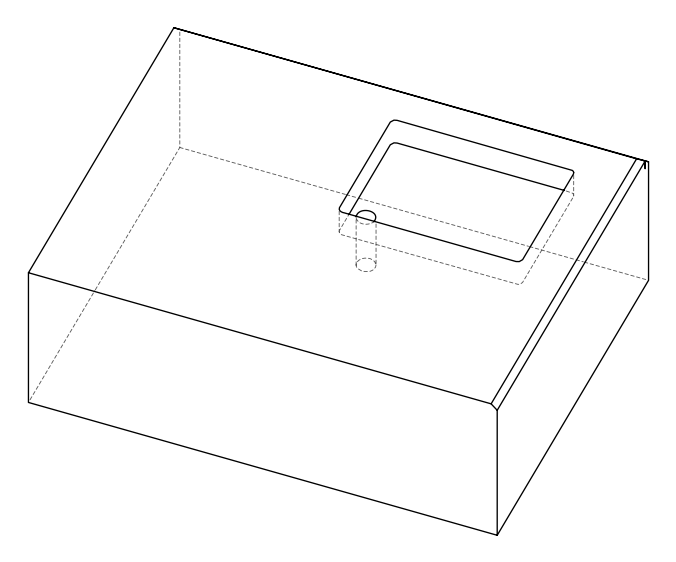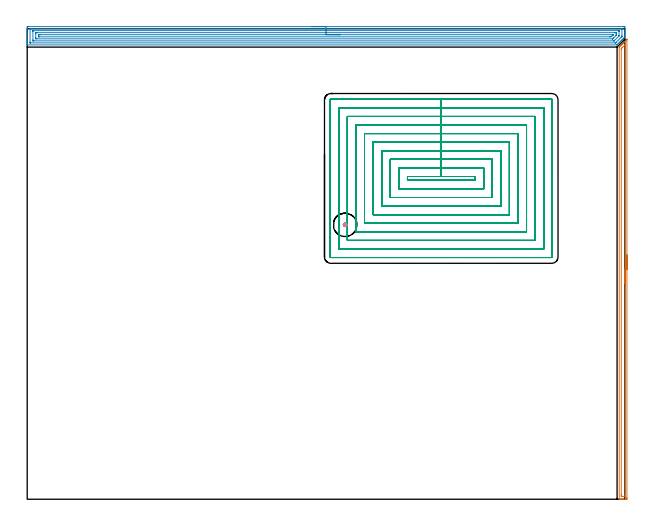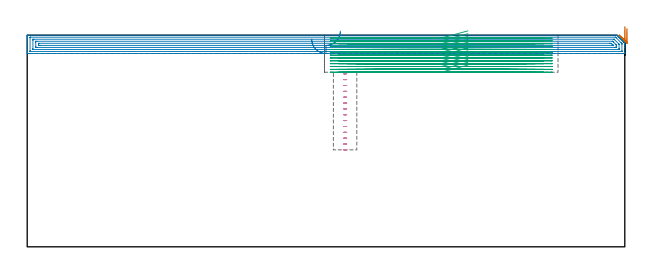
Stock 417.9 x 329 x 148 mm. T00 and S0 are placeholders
(PLAN: 4 operations, 2 tool changes, 107.5 min)
(1 AREA_MILL | FG_CHAMFER_SURFACE | UGT0205_001 | 5.3 min | 4741 mm3)
(2 AREA_MILL_1 | FG_CHAMFER_SURFACE_1 | UGT0205_001 | 16.91 min | 34130 mm3)
(3 MILL_RECTANGULAR_POCKET | POCKET_RECTANGULAR_STRAIGHT | NXT0201_009 | Follow Part, ap 2, ae 75% | 84.65 min | 501686 mm3)
(4 MILL_BLIND_HOLE_FROM_SOLID_MATERIAL | STEP1POCKET | UGT0201_132 | Spiral | 0.65 min | 11444 mm3)
(TOOL UGT0205_001 | Chamfer Mill 20 x 3 x 45 deg. | D20 FL50 Z2)
(TOOL NXT0201_009 | ENDMILL 8mm [2P460-0800-NA 1630] | D8 FL26 Z6)
(TOOL UGT0201_132 | Carbide End Mill 14.0 | D14 FL30 Z4)
(OP 1 AREA_MILL)
G17 G21 G94 G90
T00 M6
G54
G17 G0 G90 X419.4 Y170.8 S1061 M3
G43 Z158. H0
Z152.6
G94 G1 Y170.762 Z151.728 F250.
Y170.648 Z150.864
Y170.459 Z150.012
Y170.197 Z149.18
Y169.863 Z148.374
Y169.46 Z147.6
Y168.992 Z146.864
Y168.46 Z146.172
Y167.871 Z145.529
Y167.228 Z144.94
Y166.536 Z144.409
Y165.8 Z143.94
Y165.026 Z143.537
Y164.22 Z143.203
Y163.388 Z142.941
Y162.536 Z142.752
Y161.672 Z142.638
Y160.8 Z142.6
Y1.004
X419.399 Y0.605 Z142.601
X419.394 Y0.118 Z142.603
X419.391 Y0.009 Z142.605
X418.91 Y0. Z143.085
X417.142 Z144.852
X416.573 Z145.424
X416.258 Z145.738
X415.689 Z146.307
X415.374 Z146.621
X414.761 Z147.239
X414.349 Z147.65
X414.017 Z147.974
X414.003 Y0.008 Z147.988
X414. Y0.159 Z148.
Y316.086
X414.004 Y316.196 Z147.989
X414.013 Y316.21 Z147.98
X414.173 Y316.373 Z147.826
X414.332 Y316.532 Z147.667
X414.49 Y316.691 Z147.507
X414.932 Y317.132 Z147.068
X415.224 Y317.425 Z146.775
X415.374 Y317.575 Z146.623
X415.805 Y318.005 Z146.195
X416.117 Y318.317 Z145.882
X416.258 Y318.46 Z145.739
X416.665 Y318.865 Z145.335
X416.712 Y318.912 Z145.288
X417.009 Y319.21 Z144.99
X417.142 Y319.344 Z144.854
X417.525 Y319.725 Z144.475
X417.646 Y319.846 Z144.354
X417.901 Y320.102 Z144.097
X418.026 Y320.228 Z143.97
X418.386 Y320.586 Z143.614
X418.556 Y320.756 Z143.444
X418.794 Y320.995 Z143.205
X418.91 Y321.112 Z143.086
X419.246 Y321.446 Z142.754
X419.353 Y321.553 Z142.647
X419.391 Y321.589 Z142.608
X419.397 Y321.59 Z142.603
X419.4 Y321.589 Z142.6
Y160.8
X417.986 Z144.014
X417.985 Y2.177 Z144.015
X417.984 Y2.071 Z144.016
X417.981 Y2.019 Z144.019
X417.98 Y2.013 Z144.02
X417.966 Y2.009 Z144.034
X417.915 Y2.005 Z144.085
X417.528 Y2.001 Z144.472
X415.759 Y2.002 Z146.241
X415.532 Y2.007 Z146.468
X415.432 Y2.01 Z146.568
X415.416 Y2.347 Z146.584
X415.415 Y2.39 Z146.585
X415.414 Y3.242 Z146.586
X415.415 Y314.706 Z146.585
X415.416 Y314.747 Z146.584
X415.427 Y315.165 Z146.573
X415.633 Y315.378 Z146.367
X415.89 Y315.64 Z146.11
X417.762 Y317.512 Z144.238
X417.852 Y317.6 Z144.148
X417.942 Y317.685 Z144.058
X417.975 Y317.714 Z144.025
X417.984 Y317.467 Z144.016
X417.985 Y317.425 Z144.015
X417.986 Y160.8 Z144.014
Y159.928 Z144.052
Y159.064 Z144.166
Y158.212 Z144.355
Y157.38 Z144.617
Y156.574 Z144.951
Y155.8 Z145.354
Y155.064 Z145.823
Y154.372 Z146.354
Y153.729 Z146.943
Y153.14 Z147.586
Y152.608 Z148.278
Y152.14 Z149.014
Y151.737 Z149.788
Y151.403 Z150.594
Y151.141 Z151.426
Y150.952 Z152.278
Y150.838 Z153.143
Y150.8 Z154.014
G0 Z158.
M5
M2
(OP 2 AREA_MILL_1)
G17 G21 G94 G90
T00 M6
G54
G17 G0 G90 X198.95 Y330.5 S1061 M3
G43 Z158. H0
Z145.2
G94 G1 X198.988 Z144.328 F250.
X199.102 Z143.463
X199.291 Z142.612
X199.553 Z141.78
X199.887 Z140.974
X200.29 Z140.2
X200.758 Z139.464
X201.29 Z138.772
X201.879 Z138.129
X202.522 Z137.54
X203.214 Z137.008
X203.95 Z136.54
X204.724 Z136.137
X205.53 Z135.803
X206.362 Z135.541
X207.214 Z135.352
X208.078 Z135.238
X208.95 Z135.2
X416.669
X417.272 Y330.499 Z135.201
X417.868 Y330.494 Z135.204
X417.893 Y330.492 Z135.206
X417.9 Y329.899 Z135.798
Y326.33 Z139.364
Y324.908 Z140.789
Y324.546 Z141.149
Y323.823 Z141.877
Y323.527 Z142.172
Y323.256 Z142.437
X417.899 Y323.121 Z142.568
X417.89 Y323.097 Z142.592
X417.871 Y323.066 Z142.623
X417.719 Y322.918 Z142.78
X417.564 Y322.762 Z142.933
X417.408 Y322.607 Z143.091
X417.272 Y322.471 Z143.227
X417.118 Y322.316 Z143.379
X416.963 Y322.162 Z143.536
X416.825 Y322.024 Z143.674
X416.672 Y321.87 Z143.826
X416.518 Y321.716 Z143.981
X416.378 Y321.577 Z144.121
X416.226 Y321.424 Z144.272
X416.072 Y321.271 Z144.426
X415.931 Y321.129 Z144.568
X415.78 Y320.978 Z144.718
X415.627 Y320.826 Z144.871
X415.484 Y320.682 Z145.015
X415.334 Y320.531 Z145.164
X415.182 Y320.381 Z145.317
X415.036 Y320.235 Z145.462
X414.888 Y320.085 Z145.61
X414.737 Y319.936 Z145.762
X414.589 Y319.788 Z145.909
X414.442 Y319.639 Z146.056
X414.292 Y319.491 Z146.207
X414.142 Y319.341 Z146.356
X413.995 Y319.193 Z146.502
X413.847 Y319.046 Z146.652
X413.695 Y318.894 Z146.803
X413.549 Y318.747 Z146.948
X413.402 Y318.601 Z147.097
X413.248 Y318.447 Z147.251
X413.103 Y318.301 Z147.394
X412.957 Y318.156 Z147.542
X412.801 Y318. Z147.698
X412.575 Y317.777 Z147.92
X412.495 Y317.703 Z147.989
X412.354 Y317.7 Z148.
X0.181
X0.01 Y317.703 Z147.988
X0.007 Y317.76 Z147.931
X0. Y318.187 Z147.512
Y318.47 Z147.23
Y319.193 Z146.502
Y320.447 Z145.25
Y321.87 Z143.826
Y329.634 Z136.064
X0.002 Y329.899 Z135.799
X0.007 Y330.492 Z135.206
X0.032 Y330.494 Z135.204
X0.628 Y330.5 Z135.2
X208.95
Y329.086 Z136.614
X415.563
X415.721 Y329.084 Z136.616
X415.826 Y329.081 Z136.619
X415.891 Y329.077 Z136.623
X415.894 Y329.065 Z136.635
X415.897 Y329.007 Z136.693
X415.9 Y328.591 Z137.109
X415.899 Y324.131 Z141.569
X415.893 Y323.654 Z142.046
X415.89 Y323.552 Z142.148
X415.826 Y323.483 Z142.217
X415.743 Y323.395 Z142.305
X415.484 Y323.133 Z142.567
X415.298 Y322.947 Z142.753
X411.907 Y319.557 Z146.143
X411.725 Y319.375 Z146.325
X411.538 Y319.193 Z146.507
X411.478 Y319.14 Z146.56
X411.433 Y319.121 Z146.579
X411.33 Y319.118 Z146.582
X411.172 Y319.115 Z146.585
X2.337 Y319.114 Z146.586
X2.179 Y319.116 Z146.584
X2.074 Y319.119 Z146.581
X2.009 Y319.123 Z146.577
X2.006 Y319.135 Z146.565
X2.003 Y319.193 Z146.507
X2. Y319.609 Z146.091
Y328.53 Z137.17
X2.003 Y329.007 Z136.693
X2.006 Y329.058 Z136.642
X2.009 Y329.078 Z136.622
X2.1 Y329.081 Z136.619
X2.258 Y329.085 Z136.615
X2.337 Y329.086 Z136.614
X2.417
X208.95
Y327.672 Z138.028
X413.246 Y327.671 Z138.029
X413.695 Y327.669 Z138.031
X413.845 Y327.667 Z138.033
X413.89 Y327.665 Z138.035
X413.894 Y327.563 Z138.137
X413.898 Y327.427 Z138.273
X413.899 Y327.223 Z138.477
X413.9 Y327.018 Z138.682
X413.899 Y324.343 Z141.357
X413.894 Y324.138 Z141.562
X413.89 Y324.004 Z141.696
X413.839 Y323.948 Z141.752
X413.695 Y323.795 Z141.905
X410.878 Y320.978 Z144.722
X410.497 Y320.601 Z145.099
X410.439 Y320.548 Z145.152
X410.423 Y320.535 Z145.165
X410.4 Y320.533 Z145.167
X410.344 Y320.531 Z145.169
X410.119 Y320.529 Z145.171
X4.654
X4.205 Y320.531 Z145.169
X4.055 Y320.533 Z145.167
X4.01 Y320.535 Z145.165
X4.006 Y320.637 Z145.063
X4.002 Y320.773 Z144.927
X4.001 Y320.978 Z144.722
X4. Y321.182 Z144.518
X4.001 Y327.223 Z138.477
X4.002 Y327.425 Z138.275
X4.01 Y327.63 Z138.07
X4.017 Y327.665 Z138.035
X4.037 Y327.667 Z138.033
X4.092 Y327.67 Z138.03
X4.205 Y327.671 Z138.029
X208.95 Y327.672 Z138.028
Y326.257 Z139.443
X411.086
X411.843 Y326.252 Z139.448
X411.882 Y326.251 Z139.449
X411.89 Y326.212 Z139.488
X411.895 Y326.103 Z139.597
X411.898 Y325.884 Z139.816
X411.9 Y325.445 Z140.255
Y324.554 Z141.146
X411.899 Y324.546 Z141.154
X411.879 Y324.439 Z141.261
X411.796 Y324.352 Z141.348
X411.668 Y324.219 Z141.481
X410.119 Y322.668 Z143.032
X409.719 Y322.269 Z143.431
X409.551 Y322.105 Z143.595
X409.416 Y321.976 Z143.724
X409.375 Y321.949 Z143.751
X409.327 Y321.947 Z143.753
X409.225 Y321.944 Z143.756
X409.152 Y321.943 Z143.757
X6.814
X6.057 Y321.948 Z143.752
X6.018 Y321.949 Z143.751
X6.01 Y321.988 Z143.712
X6.005 Y322.097 Z143.603
X6.002 Y322.316 Z143.384
X6. Y322.755 Z142.945
Y325.431 Z140.269
X6.002 Y325.881 Z139.819
X6.005 Y326.102 Z139.598
X6.01 Y326.212 Z139.488
X6.02 Y326.251 Z139.449
X6.071 Y326.253 Z139.447
X6.887 Y326.257 Z139.443
X6.96
X208.95
Y324.843 Z140.857
X409.225
X409.823 Y324.841 Z140.859
X409.825 Y324.84 Z140.86
X409.827 Y324.837 Z140.863
X409.545 Y324.546 Z141.154
X409.386 Y324.385 Z141.315
X409.225 Y324.223 Z141.477
X408.939 Y323.939 Z141.761
X408.65 Y323.654 Z142.046
X408.488 Y323.498 Z142.202
X408.331 Y323.364 Z142.336
X407.732 Y323.359 Z142.341
X407.437 Y323.358 Z142.342
X8.675
X8.074 Y323.361 Z142.339
X8.027 Y323.364 Z142.336
X8.01 Y323.371 Z142.329
X8.004 Y323.432 Z142.268
X8.002 Y323.654 Z142.046
X8. Y324.327 Z141.373
X8.001 Y324.546 Z141.154
X8.003 Y324.714 Z140.986
X8.007 Y324.798 Z140.902
X8.01 Y324.834 Z140.866
X8.08 Y324.836 Z140.864
X8.379 Y324.841 Z140.859
X8.675 Y324.843 Z140.857
X9.271
X208.95
X209.822 Z140.895
X210.687 Z141.009
X211.538 Z141.198
X212.37 Z141.46
X213.176 Z141.794
X213.95 Z142.197
X214.686 Z142.665
X215.378 Z143.196
X216.021 Z143.786
X216.61 Z144.429
X217.142 Z145.121
X217.61 Z145.857
X218.013 Z146.631
X218.347 Z147.437
X218.609 Z148.269
X218.798 Z149.12
X218.912 Z149.985
X218.95 Z150.857
G0 Z158.
M5
M2
(OP 3 MILL_RECTANGULAR_POCKET)
G17 G21 G94 G90
T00 M6
G54
G17 G0 G90 X308.182 Y225.7 S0 M3
G43 Z158. H1
Z151.
G94 G1 X289.55 Z146.008 F250.
X265.9 F500.
Y223.
X313.2
Y225.7
X289.55
Y231.7
X259.9
Y217.
X319.2
Y231.7
X289.55
Y237.7
X253.9
Y211.
X325.2
Y237.7
X289.55
Y243.7
X247.9
Y205.
X331.2
Y243.7
X289.55
Y249.7
X241.9
Y199.
X337.2
Y249.7
X289.55
Y255.7
X235.9
Y193.
X343.2
Y255.7
X289.55
Y261.7
X229.9
Y187.
X349.2
Y261.7
X289.55
Y267.7
X223.9
Y181.
X355.2
Y267.7
X289.55
Y273.7
X217.9
Y175.
X361.2
Y273.7
X289.55
Y279.7
X212.3
G3 X211.9 Y279.3 R0.4
G1 Y169.4
G3 X212.3 Y169. R0.4
G1 X366.8
G3 X367.2 Y169.4 R0.4
G1 Y279.3
G3 X366.8 Y279.7 R0.4
G1 X289.55
X288.55
G0 X308.182 Y225.7 Z149.008
G1 X289.55 Z144.015 F250.
X265.9 F500.
Y223.
X313.2
Y225.7
X289.55
Y231.7
X259.9
Y217.
X319.2
Y231.7
X289.55
Y237.7
X253.9
Y211.
X325.2
Y237.7
X289.55
Y243.7
X247.9
Y205.
X331.2
Y243.7
X289.55
Y249.7
X241.9
Y199.
X337.2
Y249.7
X289.55
Y255.7
X235.9
Y193.
X343.2
Y255.7
X289.55
Y261.7
X229.9
Y187.
X349.2
Y261.7
X289.55
Y267.7
X223.9
Y181.
X355.2
Y267.7
X289.55
Y273.7
X217.9
Y175.
X361.2
Y273.7
X289.55
Y279.7
X212.3
G3 X211.9 Y279.3 R0.4
G1 Y169.4
G3 X212.3 Y169. R0.4
G1 X366.8
G3 X367.2 Y169.4 R0.4
G1 Y279.3
G3 X366.8 Y279.7 R0.4
G1 X289.55
X288.55
G0 X308.182 Y225.7 Z147.015
G1 X289.55 Z142.023 F250.
X265.9 F500.
Y223.
X313.2
Y225.7
X289.55
Y231.7
X259.9
Y217.
X319.2
Y231.7
X289.55
Y237.7
X253.9
Y211.
X325.2
Y237.7
X289.55
Y243.7
X247.9
Y205.
X331.2
Y243.7
X289.55
Y249.7
X241.9
Y199.
X337.2
Y249.7
X289.55
Y255.7
X235.9
Y193.
X343.2
Y255.7
X289.55
Y261.7
X229.9
Y187.
X349.2
Y261.7
X289.55
Y267.7
X223.9
Y181.
X355.2
Y267.7
X289.55
Y273.7
X217.9
Y175.
X361.2
Y273.7
X289.55
Y279.7
X212.3
G3 X211.9 Y279.3 R0.4
G1 Y169.4
G3 X212.3 Y169. R0.4
G1 X366.8
G3 X367.2 Y169.4 R0.4
G1 Y279.3
G3 X366.8 Y279.7 R0.4
G1 X289.55
X288.55
G0 X308.182 Y225.7 Z145.023
G1 X289.55 Z140.031 F250.
X265.9 F500.
Y223.
X313.2
Y225.7
X289.55
Y231.7
X259.9
Y217.
X319.2
Y231.7
X289.55
Y237.7
X253.9
Y211.
X325.2
Y237.7
X289.55
Y243.7
X247.9
Y205.
X331.2
Y243.7
X289.55
Y249.7
X241.9
Y199.
X337.2
Y249.7
X289.55
Y255.7
X235.9
Y193.
X343.2
Y255.7
X289.55
Y261.7
X229.9
Y187.
X349.2
Y261.7
X289.55
Y267.7
X223.9
Y181.
X355.2
Y267.7
X289.55
Y273.7
X217.9
Y175.
X361.2
Y273.7
X289.55
Y279.7
X212.3
G3 X211.9 Y279.3 R0.4
G1 Y169.4
G3 X212.3 Y169. R0.4
G1 X366.8
G3 X367.2 Y169.4 R0.4
G1 Y279.3
G3 X366.8 Y279.7 R0.4
G1 X289.55
X288.55
G0 X308.182 Y225.7 Z143.031
G1 X289.55 Z138.038 F250.
X265.9 F500.
Y223.
X313.2
Y225.7
X289.55
Y231.7
X259.9
Y217.
X319.2
Y231.7
X289.55
Y237.7
X253.9
Y211.
X325.2
Y237.7
X289.55
Y243.7
X247.9
Y205.
X331.2
Y243.7
X289.55
Y249.7
X241.9
Y199.
X337.2
Y249.7
X289.55
Y255.7
X235.9
Y193.
X343.2
Y255.7
X289.55
Y261.7
X229.9
Y187.
X349.2
Y261.7
X289.55
Y267.7
X223.9
Y181.
X355.2
Y267.7
X289.55
Y273.7
X217.9
Y175.
X361.2
Y273.7
X289.55
Y279.7
X212.3
G3 X211.9 Y279.3 R0.4
G1 Y169.4
G3 X212.3 Y169. R0.4
G1 X366.8
G3 X367.2 Y169.4 R0.4
G1 Y279.3
G3 X366.8 Y279.7 R0.4
G1 X289.55
X288.55
G0 X308.182 Y225.7 Z141.038
G1 X289.55 Z136.046 F250.
X265.9 F500.
Y223.
X313.2
Y225.7
X289.55
Y231.7
X259.9
Y217.
X319.2
Y231.7
X289.55
Y237.7
X253.9
Y211.
X325.2
Y237.7
X289.55
Y243.7
X247.9
Y205.
X331.2
Y243.7
X289.55
Y249.7
X241.9
Y199.
X337.2
Y249.7
X289.55
Y255.7
X235.9
Y193.
X343.2
Y255.7
X289.55
Y261.7
X229.9
Y187.
X349.2
Y261.7
X289.55
Y267.7
X223.9
Y181.
X355.2
Y267.7
X289.55
Y273.7
X217.9
Y175.
X361.2
Y273.7
X289.55
Y279.7
X212.3
G3 X211.9 Y279.3 R0.4
G1 Y169.4
G3 X212.3 Y169. R0.4
G1 X366.8
G3 X367.2 Y169.4 R0.4
G1 Y279.3
G3 X366.8 Y279.7 R0.4
G1 X289.55
X288.55
G0 X308.182 Y225.7 Z139.046
G1 X289.55 Z134.054 F250.
X265.9 F500.
Y223.
X313.2
Y225.7
X289.55
Y231.7
X259.9
Y217.
X319.2
Y231.7
X289.55
Y237.7
X253.9
Y211.
X325.2
Y237.7
X289.55
Y243.7
X247.9
Y205.
X331.2
Y243.7
X289.55
Y249.7
X241.9
Y199.
X337.2
Y249.7
X289.55
Y255.7
X235.9
Y193.
X343.2
Y255.7
X289.55
Y261.7
X229.9
Y187.
X349.2
Y261.7
X289.55
Y267.7
X223.9
Y181.
X355.2
Y267.7
X289.55
Y273.7
X217.9
Y175.
X361.2
Y273.7
X289.55
Y279.7
X212.3
G3 X211.9 Y279.3 R0.4
G1 Y169.4
G3 X212.3 Y169. R0.4
G1 X366.8
G3 X367.2 Y169.4 R0.4
G1 Y279.3
G3 X366.8 Y279.7 R0.4
G1 X289.55
X288.55
G0 X308.182 Y225.7 Z137.054
G1 X289.55 Z132.062 F250.
X265.9 F500.
Y223.
X313.2
Y225.7
X289.55
Y231.7
X259.9
Y217.
X319.2
Y231.7
X289.55
Y237.7
X253.9
Y211.
X325.2
Y237.7
X289.55
Y243.7
X247.9
Y205.
X331.2
Y243.7
X289.55
Y249.7
X241.9
Y199.
X337.2
Y249.7
X289.55
Y255.7
X235.9
Y193.
X343.2
Y255.7
X289.55
Y261.7
X229.9
Y187.
X349.2
Y261.7
X289.55
Y267.7
X223.9
Y181.
X355.2
Y267.7
X289.55
Y273.7
X217.9
Y175.
X361.2
Y273.7
X289.55
Y279.7
X212.3
G3 X211.9 Y279.3 R0.4
G1 Y169.4
G3 X212.3 Y169. R0.4
G1 X366.8
G3 X367.2 Y169.4 R0.4
G1 Y279.3
G3 X366.8 Y279.7 R0.4
G1 X289.55
X288.55
G0 X308.182 Y225.7 Z135.062
G1 X289.55 Z130.069 F250.
X265.9 F500.
Y223.
X313.2
Y225.7
X289.55
Y231.7
X259.9
Y217.
X319.2
Y231.7
X289.55
Y237.7
X253.9
Y211.
X325.2
Y237.7
X289.55
Y243.7
X247.9
Y205.
X331.2
Y243.7
X289.55
Y249.7
X241.9
Y199.
X337.2
Y249.7
X289.55
Y255.7
X235.9
Y193.
X343.2
Y255.7
X289.55
Y261.7
X229.9
Y187.
X349.2
Y261.7
X289.55
Y267.7
X223.9
Y181.
X355.2
Y267.7
X289.55
Y273.7
X217.9
Y175.
X361.2
Y273.7
X289.55
Y279.7
X212.3
G3 X211.9 Y279.3 R0.4
G1 Y169.4
G3 X212.3 Y169. R0.4
G1 X366.8
G3 X367.2 Y169.4 R0.4
G1 Y279.3
G3 X366.8 Y279.7 R0.4
G1 X289.55
X288.55
G0 X308.182 Y225.7 Z133.069
G1 X289.55 Z128.077 F250.
X265.9 F500.
Y223.
X313.2
Y225.7
X289.55
Y231.7
X259.9
Y217.
X319.2
Y231.7
X289.55
Y237.7
X253.9
Y211.
X325.2
Y237.7
X289.55
Y243.7
X247.9
Y205.
X331.2
Y243.7
X289.55
Y249.7
X241.9
Y199.
X337.2
Y249.7
X289.55
Y255.7
X235.9
Y193.
X343.2
Y255.7
X289.55
Y261.7
X229.9
Y187.
X349.2
Y261.7
X289.55
Y267.7
X223.9
Y181.
X355.2
Y267.7
X289.55
Y273.7
X217.9
Y175.
X361.2
Y273.7
X289.55
Y279.7
X212.3
G3 X211.9 Y279.3 R0.4
G1 Y169.4
G3 X212.3 Y169. R0.4
G1 X366.8
G3 X367.2 Y169.4 R0.4
G1 Y279.3
G3 X366.8 Y279.7 R0.4
G1 X289.55
X288.55
G0 X308.182 Y225.7 Z131.077
G1 X289.55 Z126.085 F250.
X265.9 F500.
Y223.
X313.2
Y225.7
X289.55
Y231.7
X259.9
Y217.
X319.2
Y231.7
X289.55
Y237.7
X253.9
Y211.
X325.2
Y237.7
X289.55
Y243.7
X247.9
Y205.
X331.2
Y243.7
X289.55
Y249.7
X241.9
Y199.
X337.2
Y249.7
X289.55
Y255.7
X235.9
Y193.
X343.2
Y255.7
X289.55
Y261.7
X229.9
Y187.
X349.2
Y261.7
X289.55
Y267.7
X223.9
Y181.
X355.2
Y267.7
X289.55
Y273.7
X217.9
Y175.
X361.2
Y273.7
X289.55
Y279.7
X212.3
G3 X211.9 Y279.3 R0.4
G1 Y169.4
G3 X212.3 Y169. R0.4
G1 X366.8
G3 X367.2 Y169.4 R0.4
G1 Y279.3
G3 X366.8 Y279.7 R0.4
G1 X289.55
X288.55
G0 X308.182 Y225.7 Z129.085
G1 X289.55 Z124.092 F250.
X265.9 F500.
Y223.
X313.2
Y225.7
X289.55
Y231.7
X259.9
Y217.
X319.2
Y231.7
X289.55
Y237.7
X253.9
Y211.
X325.2
Y237.7
X289.55
Y243.7
X247.9
Y205.
X331.2
Y243.7
X289.55
Y249.7
X241.9
Y199.
X337.2
Y249.7
X289.55
Y255.7
X235.9
Y193.
X343.2
Y255.7
X289.55
Y261.7
X229.9
Y187.
X349.2
Y261.7
X289.55
Y267.7
X223.9
Y181.
X355.2
Y267.7
X289.55
Y273.7
X217.9
Y175.
X361.2
Y273.7
X289.55
Y279.7
X212.3
G3 X211.9 Y279.3 R0.4
G1 Y169.4
G3 X212.3 Y169. R0.4
G1 X366.8
G3 X367.2 Y169.4 R0.4
G1 Y279.3
G3 X366.8 Y279.7 R0.4
G1 X289.55
X288.55
G0 X308.182 Y225.7 Z127.092
G1 X289.55 Z122.1 F250.
X265.9 F500.
Y223.
X313.2
Y225.7
X289.55
Y231.7
X259.9
Y217.
X319.2
Y231.7
X289.55
Y237.7
X253.9
Y211.
X325.2
Y237.7
X289.55
Y243.7
X247.9
Y205.
X331.2
Y243.7
X289.55
Y249.7
X241.9
Y199.
X337.2
Y249.7
X289.55
Y255.7
X235.9
Y193.
X343.2
Y255.7
X289.55
Y261.7
X229.9
Y187.
X349.2
Y261.7
X289.55
Y267.7
X223.9
Y181.
X355.2
Y267.7
X289.55
Y273.7
X217.9
Y175.
X361.2
Y273.7
X289.55
Y279.7
X212.3
G3 X211.9 Y279.3 R0.4
G1 Y169.4
G3 X212.3 Y169. R0.4
G1 X366.8
G3 X367.2 Y169.4 R0.4
G1 Y279.3
G3 X366.8 Y279.7 R0.4
G1 X289.55
X288.55
G0 Z158.
M5
M2
(OP 4 MILL_BLIND_HOLE_FROM_SOLID_MATERIAL)
G17 G21 G94 G90
T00 M6
G54
G17 G0 G90 X222.3 Y191.9 S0 M3
G43 Z158. H0
Z121.007
G94 G3 X222.9 Y192.5 R0.6 F250.
X222.3 Y193.1 R0.6
X221.1 Y191.9 R1.2
X222.3 Y193.1 R-1.2
X221.7 Y192.5 R0.6
X222.3 Y191.9 R0.6
G0 Z116.914
G3 X222.9 Y192.5 R0.6
X222.3 Y193.1 R0.6
X221.1 Y191.9 R1.2
X222.3 Y193.1 R-1.2
X221.7 Y192.5 R0.6
X222.3 Y191.9 R0.6
G0 Z112.821
G3 X222.9 Y192.5 R0.6
X222.3 Y193.1 R0.6
X221.1 Y191.9 R1.2
X222.3 Y193.1 R-1.2
X221.7 Y192.5 R0.6
X222.3 Y191.9 R0.6
G0 Z108.729
G3 X222.9 Y192.5 R0.6
X222.3 Y193.1 R0.6
X221.1 Y191.9 R1.2
X222.3 Y193.1 R-1.2
X221.7 Y192.5 R0.6
X222.3 Y191.9 R0.6
G0 Z104.636
G3 X222.9 Y192.5 R0.6
X222.3 Y193.1 R0.6
X221.1 Y191.9 R1.2
X222.3 Y193.1 R-1.2
X221.7 Y192.5 R0.6
X222.3 Y191.9 R0.6
G0 Z100.543
G3 X222.9 Y192.5 R0.6
X222.3 Y193.1 R0.6
X221.1 Y191.9 R1.2
X222.3 Y193.1 R-1.2
X221.7 Y192.5 R0.6
X222.3 Y191.9 R0.6
G0 Z96.45
G3 X222.9 Y192.5 R0.6
X222.3 Y193.1 R0.6
X221.1 Y191.9 R1.2
X222.3 Y193.1 R-1.2
X221.7 Y192.5 R0.6
X222.3 Y191.9 R0.6
G0 Z92.357
G3 X222.9 Y192.5 R0.6
X222.3 Y193.1 R0.6
X221.1 Y191.9 R1.2
X222.3 Y193.1 R-1.2
X221.7 Y192.5 R0.6
X222.3 Y191.9 R0.6
G0 Z88.264
G3 X222.9 Y192.5 R0.6
X222.3 Y193.1 R0.6
X221.1 Y191.9 R1.2
X222.3 Y193.1 R-1.2
X221.7 Y192.5 R0.6
X222.3 Y191.9 R0.6
G0 Z84.171
G3 X222.9 Y192.5 R0.6
X222.3 Y193.1 R0.6
X221.1 Y191.9 R1.2
X222.3 Y193.1 R-1.2
X221.7 Y192.5 R0.6
X222.3 Y191.9 R0.6
G0 Z80.079
G3 X222.9 Y192.5 R0.6
X222.3 Y193.1 R0.6
X221.1 Y191.9 R1.2
X222.3 Y193.1 R-1.2
X221.7 Y192.5 R0.6
X222.3 Y191.9 R0.6
G0 Z75.986
G3 X222.9 Y192.5 R0.6
X222.3 Y193.1 R0.6
X221.1 Y191.9 R1.2
X222.3 Y193.1 R-1.2
X221.7 Y192.5 R0.6
X222.3 Y191.9 R0.6
G0 Z71.893
G3 X222.9 Y192.5 R0.6
X222.3 Y193.1 R0.6
X221.1 Y191.9 R1.2
X222.3 Y193.1 R-1.2
X221.7 Y192.5 R0.6
X222.3 Y191.9 R0.6
G0 Z67.8
G3 X222.9 Y192.5 R0.6
X222.3 Y193.1 R0.6
X221.1 Y191.9 R1.2
X222.3 Y193.1 R-1.2
X221.7 Y192.5 R0.6
X222.3 Y191.9 R0.6
G0 Z158.
M5
M2
